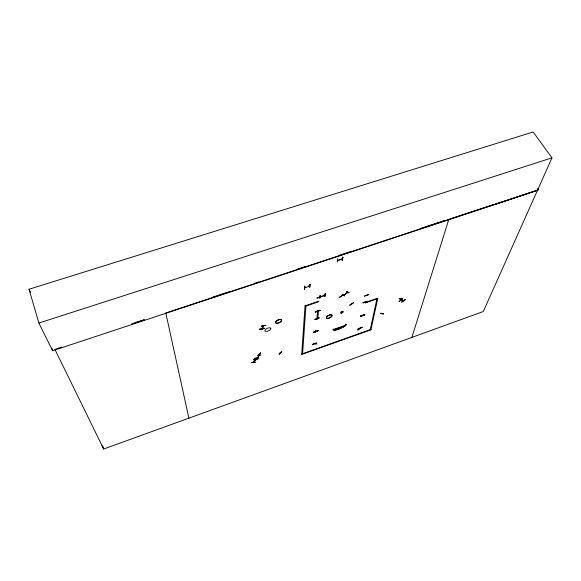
<?xml version="1.0" encoding="UTF-8"?>
<svg xmlns="http://www.w3.org/2000/svg" width="581" height="581" viewBox="0 0 581 581"><rect width="100%" height="100%" fill="white"/><g stroke="black" fill="none" stroke-linecap="round" stroke-linejoin="round"><path stroke-width="0.87" d="M304.451 289.178L304.858 286.251M304.64 286.36L304.451 289.193L304.807 286.041M305.374 287.551L304.923 287.718M305.054 305.475L301.728 354.439L370.939 329.805L377.861 298.133L365.246 302.512L365.151 302.999L376.895 298.917M302.592 353.735L305.976 305.156M309.012 285.845C311.583 284.98 305.403 288.096 304.872 287.726M310.152 284.508L309.658 287.435L309.884 284.537M255.727 359.777L253.505 362.428M317.625 311.343L316.834 319.339L317.72 319.034L318.526 311.031L317.458 311.002M256.838 358.186L259.228 355.485L259.017 355.114M259.199 355.514L258.828 355.79L258.661 355.34M324.895 295.33L316.841 298.104L324.902 295.235L324.656 294.85L324.191 294.995L324.481 295.351M315.512 312.128L315.418 311.765M314.808 319.456L319.39 317.814L314.822 319.361M317.952 330.473L318.018 331.025L313.587 332.572L313.515 332.012M316.667 342.87L312.353 344.38M317.792 310.966L317.604 310.544L317.923 311.169M315.766 331.46L315.606 330.843M319.884 297.995L320.029 295.62M320.182 295.315L319.739 298.278M320.53 296.47L320.632 296.659M320.138 310.544L320.051 310.181M316.754 343.204L312.433 344.715M324.22 295.221L324.459 295.504M325.084 293.884L324.735 296.622L325.309 293.826M337.198 262.038L337.517 258.785M342.913 257.238L342.5 260.288L342.136 260.165M264.333 328.142C264.711 328.831 259.62 330.008 259.758 328.94M343.044 311.329L342.906 312.411L340.916 313.144L340.982 312.048L342.993 311.351M262.394 328.439L262.198 328.062M263.193 325.759C264.413 325.237 262.489 328.432 262.416 328.461M360.452 316.405L364.774 314.924L360.467 316.42M364.745 314.459L360.431 315.962M368.841 294.618L364.338 296.143L368.739 294.444M358.078 328.94L362.195 327.139M365.224 302.214L365.108 301.815M370.228 329.659L377.004 298.431M367.49 301.495L365.188 302.011M262.046 328.759L263.513 325.462M101.958 445.642L103.679 449.011L483.283 311.539L537.461 190.379L52.617 350.735L38.876 323.051L29.05 289.236L533.14 131.989L551.95 157.858L537.461 190.379M411.922 337.227L448.808 219.429L165.796 313.014L188.919 418.305M345.099 325.912L344.889 325.868M315.556 330.909L315.737 331.293M255.306 362.065L251.348 362.718L251.37 362.348M254.798 358.441L258.777 357.823M254.805 358.47L254.834 358.099M255.27 362.428L251.428 362.537M400.905 300.254L403.403 300.929M261.312 326.282L265.989 325.331L261.21 326.05M253.723 362.181C252.365 361.956 255.117 361.818 255.517 359.821M258.835 355.732L258.908 355.093M380.802 313.471L383.569 313.958L380.889 313.137M359.414 328.744L359.211 328.672M313.587 343.378L316.158 343.829M313.74 343.233L316.26 344.039M403.505 300.813L401.021 300.159M351.752 303.965L351.541 304.066M281.582 320.414L281.545 320.327A3.21 1.452 -24.6 0 0 277.072 320.487A3.21 1.452 -24.6 0 0 277.006 323.218A3.21 1.452 -24.6 0 0 281.516 320.32L281.545 320.327M342.347 294.705C347.852 296.441 342.783 296.368 342.463 294.349M382.24 313.631L382.668 313.406M365.391 302.149L365.202 301.67M309.223 286.164L309.76 285.968L309.47 285.583M315.171 343.611L315.468 343.371M337.459 260.491L342.47 258.828L337.546 260.578M263.382 325.745L263.527 326.195L263.353 325.491M261.995 328.12L262.198 328.505M333.712 330.073L334.053 329.812M334.184 329.863L333.835 330.088M343.72 295.148L347.728 292.345M260.593 352.74L258.385 355.63M259.968 354.345L259.86 354.381M257.623 359.559L253.679 359.835L257.521 359.399M280.093 352.841L280.136 352.82M279.272 354.207L281.756 351.498L279.17 353.989M337.096 328.548L337.684 329.042L338.541 328.04M336.588 329.87L337.561 329.071M339.9 327.561L340.488 328.054L341.352 327.052M339.391 328.882L340.364 328.083M336.697 330.088L337.394 329.006M337.67 329.282L338.491 329.449L337.859 329.107L338.65 328.25M339.5 329.1L340.197 328.018M340.473 328.294L341.294 328.468L340.662 328.12L341.454 327.263M253.57 362.174L253.447 361.745L253.592 362.166M305.301 287.588L304.923 287.733M309.695 286.106L309.019 285.75M320.371 296.419L320.618 296.797L320.385 296.266M400.164 299.259L400.302 299.295M258.879 355.325L259.053 355.717M315.025 343.589L315.294 343.393M270.79 328.599A3.174 1.423 -24.1 0 0 266.359 328.802A3.174 1.423 -24.1 0 0 266.359 331.446A3.174 1.423 -24.1 0 0 270.79 328.599L270.79 328.49M347.75 292.454L343.807 295.206M342.943 327.205L346.32 324.351M357.867 330.131L361.157 327.51L357.613 329.892M399.285 298.685L402.001 299.222L399.314 298.619M399.089 301.539L402.655 298.787M399.089 301.524L402.582 298.619M405.32 299.527L401.624 302.04M335.375 330.182L333.138 329.209M332.986 329.311L335.557 330.102L333.124 329.216M346.813 291.575L349.166 292.824L346.479 291.517M343.4 294.952L339.108 297.457M343.32 294.778L339.181 297.61M341.621 296.463L341.41 296.535M301.757 354.025L371.034 329.376M336.762 328.664L337.198 328.766M339.573 327.677L340.008 327.771M340.916 313.144L342.819 312.476M313.602 332.238L318.039 330.698M313.602 332.361L318.054 330.691M313.573 332.514L318.032 330.887M360.525 316.18L364.832 314.684M365.108 302.229L366.596 301.721M305.221 305.817L318.795 301.176L318.744 301.684L306.107 306.013M320.16 310.407L315.498 311.946M315.512 312.12L320.131 310.508M310.152 284.516L309.76 284.37M325.324 293.848L324.946 293.71M324.997 296.528L324.619 296.397M342.943 257.252L342.55 257.114M55.732 349.05L61.746 347.068M131.35 324.053L144.241 319.797M212.203 297.327L230.279 291.357M254.384 283.39L258.69 281.967M296.564 269.446L306.027 266.316M338.738 255.502L351.65 251.232M421.37 228.188L444.61 220.504M134.777 322.891L144.233 319.775M492.819 204.882L449.65 219.153L538.769 189.798L537.737 188.331M537.309 190.169L493.814 204.817M38.876 323.051L551.95 157.858M324.844 295.25L324.612 294.843M346.596 291.742L348.825 292.759M259.83 329.158L264.435 328.374M264.348 328.49L259.772 329.318M253.665 359.821L257.739 359.472M254.892 358.31L258.872 358.049M257.267 355.449L261.022 355.122M260.695 352.965L258.342 355.463M401.108 300.333L400.934 300.283M317.952 310.915L317.763 310.494M380.94 313.355L383.46 313.747M399.278 298.612L401.841 299.309M405.335 299.549L401.762 302.236M336.871 328.882L337.496 329.224M339.682 327.887L340.306 328.236M353.749 302.701L349.639 305.323L353.662 302.534M367.41 301.612L362.9 302.991M367.323 301.466L362.965 302.745M365.1 302.04L365.282 302.672L365.079 302.258M364.853 302.331L365.079 302.708M342.993 327.045L346.429 324.568L343.051 327.205M54.868 349.334L103.679 449.011L102.881 446.426M29.05 289.236L30.604 292.461M315.759 330.814L315.984 331.206M281.458 351.309L281.77 351.52L279.207 354.003M362.275 327.466L358.078 328.788M51.869 348.172L52.617 350.735M342.674 257.281L342.26 260.397L342.696 257.303M333.552 329.463L333.487 329.906L345.034 325.847L345.107 325.396L333.552 329.463M341.214 312.324C342.18 313.704 343.458 310.377 341.214 312.324M328.345 318.337A3.058 1.322 -26.2 0 0 332.012 315.294A3.058 1.322 -26.2 0 0 327.423 316.231A3.058 1.322 -26.2 0 0 328.345 318.337M328.294 318.25A3.072 1.329 -26.2 0 0 331.983 315.185A3.072 1.329 -26.2 0 0 327.364 316.129A3.072 1.329 -26.2 0 0 328.294 318.25M277.064 323.312A3.188 1.445 -24.6 0 0 281.545 320.436A3.188 1.445 -24.6 0 0 277.13 320.603A3.188 1.445 -24.6 0 0 277.064 323.312"/></g></svg>
